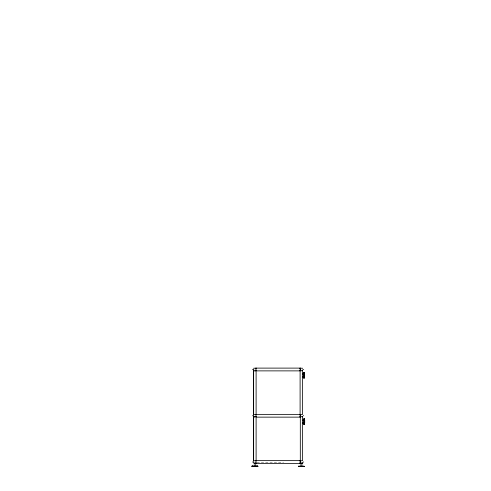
<?xml version="1.0" encoding="UTF-8"?>
<svg xmlns="http://www.w3.org/2000/svg" width="491" height="491" viewBox="0 0 491 491"><rect width="100%" height="100%" fill="white"/><g stroke="black" fill="none" stroke-linecap="round" stroke-linejoin="round"><path stroke-width="0.37" stroke-dasharray="2.46 1.84" d="M254.467 371.386L255.437 371.386M254.964 371.454L255.449 371.386M255.449 417.651L254.467 417.651M254.743 369.011L255.424 369.011M256.983 462.534L283.54 462.768M300.762 371.386L301.253 371.454M302.468 368.71L302.622 369.066M302.444 368.907A1.455 1.455 0 0 1 302.56 369.619"/><path stroke-width="0.74" d="M255.602 463.602L255.94 463.596L254.105 463.602M302.18 463.596L300.59 463.719M302.284 416.785L302.505 416.472M302.284 463.05L302.505 462.737M301.658 463.455L301.996 463.301M255.602 465.02L255.94 465.008L254.105 465.014M300.345 463.59L300.596 463.596M302.143 463.596L301.897 463.59M255.78 466.272L254.847 466.29M302.143 465.014L300.731 465.008M302.051 465.014L301.897 465.02M255.756 466.432L253.424 466.407M302.051 466.432L301.216 466.45M256.971 466.131L257.855 466.119L256.351 466.1M252.245 466.26L252.853 466.26M256.971 466.284L257.879 466.278L257.45 466.26M252.853 466.407L252.319 466.419L252.853 466.438M257.045 466.444L257.978 466.425L256.425 466.45M299.154 466.26L298.614 466.266L300.498 466.29M299.154 466.407L298.614 466.419L300.535 466.425M253.35 466.1L251.846 466.119L252.724 466.131M252.724 466.254L253.473 466.254M256.351 466.284L257.579 466.284L256.971 466.254M253.473 466.407L252.797 466.413L253.473 466.444M299.093 466.26L299.774 466.254M303.401 466.29L302.72 466.297L303.401 466.26M299.093 466.413L300.498 466.401M301.959 466.432L301.462 466.438L302.775 466.444M302.72 466.45L303.401 466.438M253.35 466.247L254.197 466.254M255.627 466.29L256.48 466.29M255.701 466.45L256.48 466.444M299.713 466.26L300.498 466.254M301.996 466.297L302.775 466.29M255.762 368.109L300.21 368.109L300.21 368.6M253.632 368.213L256.284 368.213M299.927 368.213L302.566 368.213M252.497 369.49L252.969 369.49M303.248 369.49L303.72 369.49M253.534 370.429L253.632 414.478L256.271 414.478M253.835 370.429L256.284 370.429M299.927 370.429L302.566 370.429M302.511 373.725L303.708 373.725M302.505 374.16L303.702 374.16M304.095 375.02L304.58 375.02M304.095 375.222L304.58 375.222M304.089 375.455L304.573 375.455M304.089 375.658L304.573 375.658M302.505 376.935L303.702 376.935M300.001 414.478L302.566 414.478L302.56 370.257M252.497 415.754L252.969 415.754M303.248 415.754L303.72 415.754M253.534 416.693L256.382 416.693M299.829 416.693L302.665 416.693M302.505 420.192L303.702 420.192M304.089 421.487L304.573 421.487M304.089 421.689L304.573 421.689M302.505 422.972L303.702 422.972M253.632 416.638L253.632 460.742L256.271 460.742M299.927 460.742L302.566 460.742L302.566 416.307M252.497 462.019L252.969 462.019M303.248 462.019L303.72 462.019M253.534 462.958L256.284 462.958M299.927 462.958L302.867 463.001M255.762 463.406L300.823 463.406M254.074 466.247L254.976 466.254M300.437 466.254L302.051 466.29M300.437 466.407L301.523 466.432M254.074 466.29L255.756 466.254M300.437 466.297L302.051 466.254M254.976 466.297L253.35 466.284M300.965 466.438L302.051 466.401M255.756 466.401L253.424 466.45M301.278 466.444L299.713 466.45M301.996 466.254L302.775 466.254M255.627 466.247L256.48 466.254M301.996 466.407L302.775 466.407M255.701 466.407L256.48 466.407M302.72 466.407L303.401 466.407M252.724 466.284L253.473 466.29M256.351 466.247L257.1 466.26M256.425 466.407L257.1 466.407M252.245 466.278L252.853 466.29M254.221 417.037L253.712 416.472M304.702 420.063L304.702 422.868M304.604 418.688L304.604 424.236M304.58 373.712L304.573 376.953M304.549 418.952L304.549 424.506M304.481 372.338L304.475 378.322M304.475 418.805L304.475 424.359M304.254 373.792L304.254 376.597M304.156 372.417L304.156 373.663M304.156 377.518L304.156 377.972M303.831 418.688L303.831 420.075M303.776 423.254L303.776 424.506M303.708 372.338L303.702 378.322M303.702 418.805L303.702 424.359M303.389 372.417L303.389 373.663M303.389 377.272L303.389 377.972M300.449 368.176L300.449 370.773M300.449 414.435L300.449 417.037M300.449 460.932L300.449 463.05M300.099 368.109L300.099 370.773M300.099 414.465L300.099 417.135M300.099 460.638L300.099 463.4M256.001 368.109L256.001 370.754M256.001 414.447L256.001 416.822M256.001 460.711L256.001 463.087M253.644 370.527L253.644 414.478M253.644 416.767L253.644 460.742M253.577 416.104A1.565 1.565 0 0 1 253.595 415.331M253.577 462.369A1.565 1.565 0 0 1 253.595 461.595M253.577 369.84A1.565 1.565 0 0 1 253.595 369.066M253.921 466.266L254.602 466.278L253.921 466.266M300.345 465.008L300.382 465.014M300.345 466.425L300.382 466.432M302.241 466.425L301.897 466.432L302.241 466.425M252.374 466.26L251.951 466.266L252.374 466.284M252.374 466.413L252.024 466.425L252.374 466.438M298.675 466.26L298.313 466.272L298.675 466.284M298.675 466.413L298.313 466.425L298.675 466.438M304.175 466.278L303.819 466.29L304.175 466.266M304.175 466.432L303.819 466.438L304.175 466.419M303.88 466.284L303.34 466.29L303.88 466.26M303.88 466.438L303.34 466.444L303.88 466.413M254.498 466.419L254.442 466.425M300.099 370.877L256.106 370.877L256.106 414.367L300.099 414.367L300.099 370.877M300.308 417.141L256.106 417.141L256.106 460.632L300.308 460.632L300.308 417.141"/></g></svg>
